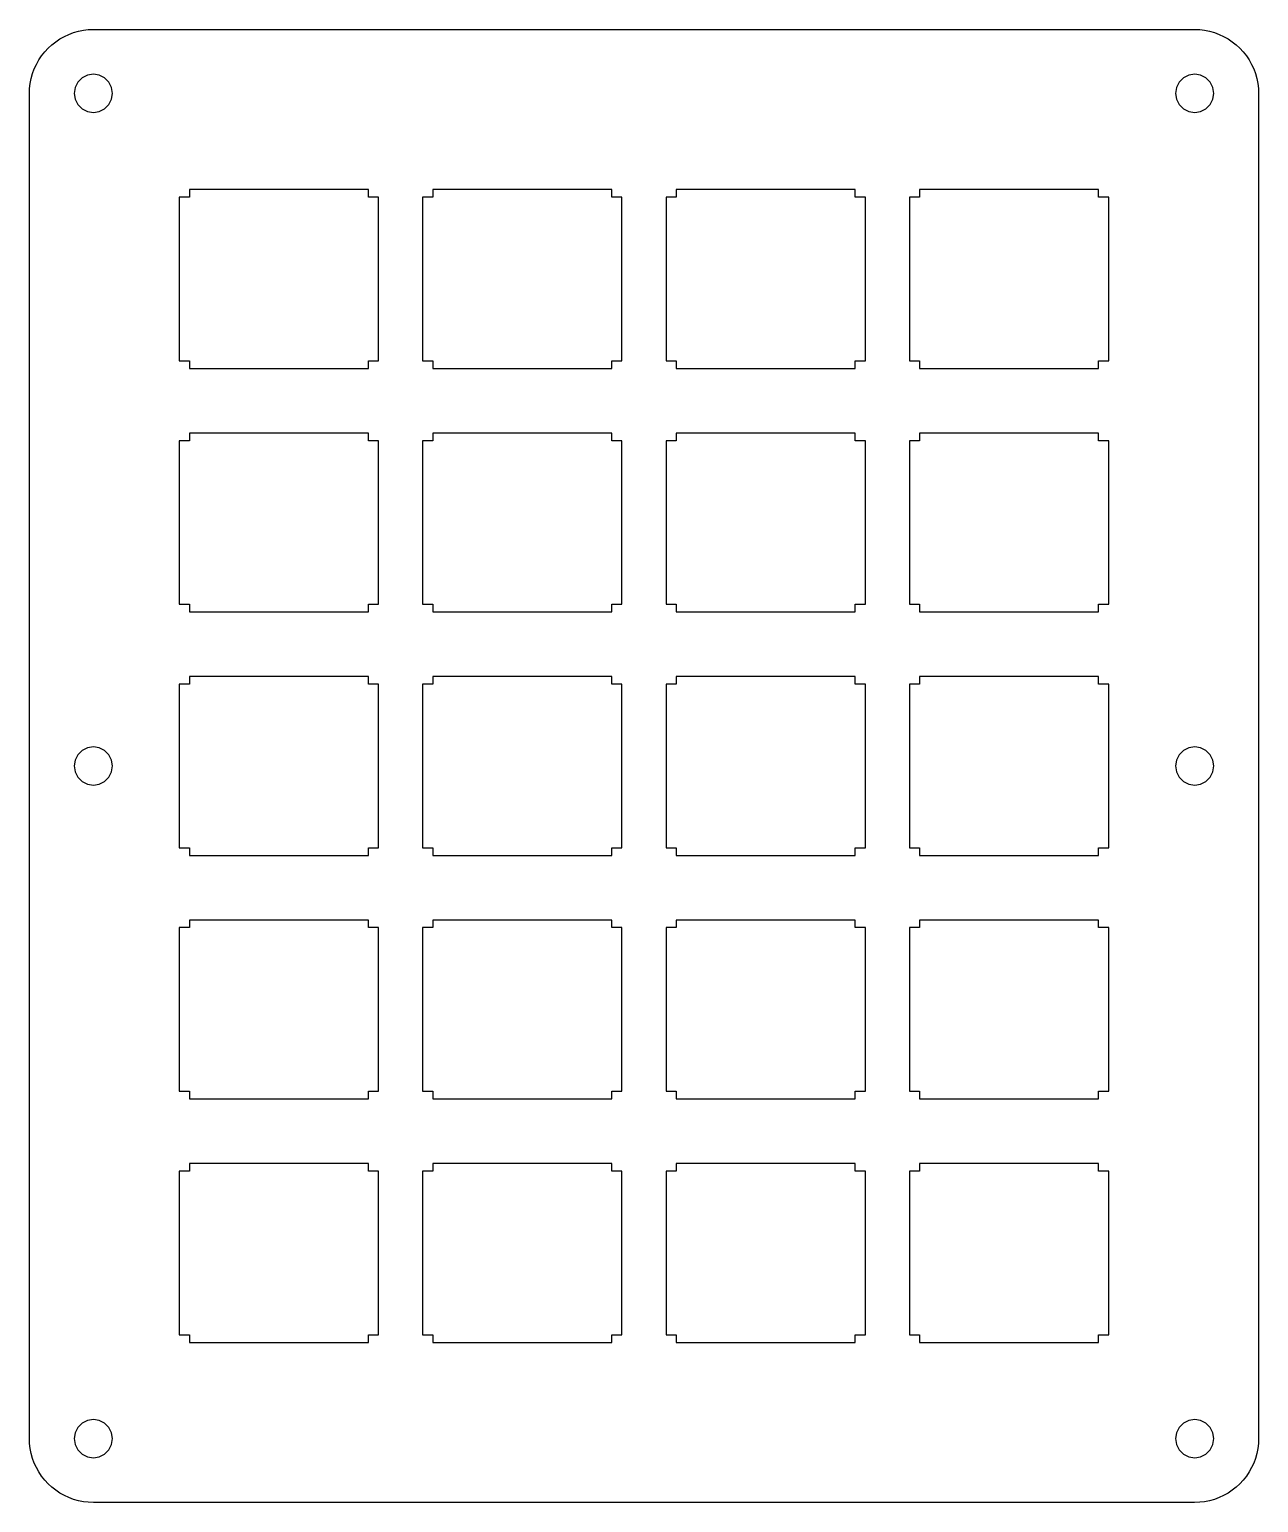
# Model space of a CAD drawing. Extents: x 0 to 96, y 0 to 115.
import ezdxf

# ---------------------------------------------------------------- set-up
doc = ezdxf.new("R2010")
doc.units = 0
doc.layers.get('0').update_dxf_attribs({"linetype": 'CONTINUOUS'})

msp = doc.modelspace()

# ---------------------------------------------------------------- linework, layer by layer
at = {"color": 0}
for p, q in [((3.9274, 115.204), (4.3119, 115.282)), ((4.3119, 115.282), (4.70186, 115.328)), ((4.70186, 115.328), (5.0946, 115.343)), ((5.0946, 115.343), (91.2964, 115.342)), ((91.2964, 115.342), (91.6877, 115.328)), ((91.6877, 115.328), (92.0778, 115.282)), ((92.0778, 115.282), (92.4623, 115.204)), ((1.55856, 113.878), (1.84657, 114.146)), ((1.84657, 114.146), (2.15525, 114.388)), ((2.15525, 114.388), (2.48185, 114.607)), ((2.48185, 114.607), (2.82498, 114.799)), ((2.82498, 114.799), (3.18051, 114.961)), ((3.18051, 114.961), (3.54845, 115.098)), ((3.54845, 115.098), (3.9274, 115.204)), ((92.4623, 115.204), (92.8412, 115.098)), ((92.8412, 115.098), (93.2092, 114.961)), ((93.2092, 114.961), (93.5648, 114.799)), ((93.5648, 114.799), (93.9077, 114.607)), ((93.9077, 114.607), (94.2344, 114.388)), ((94.2344, 114.388), (94.543, 114.146)), ((94.543, 114.146), (94.8312, 113.878)), ((0.63941, 112.612), (0.830957, 112.955)), ((0.830957, 112.955), (1.04869, 113.283)), ((1.04869, 113.283), (1.29122, 113.592)), ((1.29122, 113.592), (1.55856, 113.878)), ((94.8312, 113.878), (95.0983, 113.592)), ((95.0983, 113.592), (95.341, 113.283)), ((95.341, 113.283), (95.5587, 112.955)), ((95.5587, 112.955), (95.7502, 112.612)), ((0.232888, 111.51), (0.338998, 111.888)), ((0.338998, 111.888), (0.475424, 112.256)), ((0.475424, 112.256), (0.63941, 112.612)), ((5.0946, 111.843), (4.63021, 111.77)), ((5.55763, 111.77), (5.0946, 111.843)), ((91.2964, 111.843), (90.8322, 111.77)), ((91.7593, 111.77), (91.2964, 111.843)), ((95.7502, 112.612), (95.9143, 112.256)), ((95.9143, 112.256), (96.0508, 111.888)), ((96.0508, 111.888), (96.1566, 111.51)), ((0.095085, 110.344), (0.110243, 110.735)), ((0.110243, 110.735), (0.155718, 111.125)), ((0.155718, 111.125), (0.232888, 111.51)), ((3.66832, 110.807), (3.5953, 110.344)), ((3.88056, 111.226), (3.66832, 110.807)), ((4.21266, 111.556), (3.88056, 111.226)), ((4.63021, 111.77), (4.21266, 111.556)), ((5.97517, 111.556), (5.55763, 111.77)), ((6.30728, 111.226), (5.97517, 111.556)), ((6.52089, 110.807), (6.30728, 111.226)), ((6.59529, 110.344), (6.52089, 110.807)), ((89.8687, 110.807), (89.7957, 110.344)), ((90.0825, 111.226), (89.8687, 110.807)), ((90.4131, 111.556), (90.0825, 111.226)), ((90.8322, 111.77), (90.4131, 111.556)), ((92.177, 111.556), (91.7593, 111.77)), ((92.5089, 111.226), (92.177, 111.556)), ((92.7213, 110.807), (92.5089, 111.226)), ((92.7957, 110.344), (92.7213, 110.807)), ((96.1566, 111.51), (96.2339, 111.125)), ((96.2339, 111.125), (96.2794, 110.735)), ((96.2794, 110.735), (96.296, 110.344)), ((0.093707, 5.09185), (0.095085, 110.344)), ((3.5953, 110.344), (3.66832, 109.879)), ((3.66832, 109.879), (3.88056, 109.462)), ((6.30728, 109.462), (6.52089, 109.879)), ((6.52089, 109.879), (6.59529, 110.344)), ((89.7957, 110.344), (89.8687, 109.879)), ((89.8687, 109.879), (90.0825, 109.462)), ((92.5089, 109.462), (92.7213, 109.879)), ((92.7213, 109.879), (92.7957, 110.344)), ((96.296, 110.344), (96.296, 5.09185)), ((3.88056, 109.462), (4.21266, 109.13)), ((4.21266, 109.13), (4.63021, 108.917)), ((4.63021, 108.917), (5.0946, 108.843)), ((5.0946, 108.843), (5.55763, 108.917)), ((5.55763, 108.917), (5.97517, 109.13)), ((5.97517, 109.13), (6.30728, 109.462)), ((90.0825, 109.462), (90.4131, 109.13)), ((90.4131, 109.13), (90.8322, 108.917)), ((90.8322, 108.917), (91.2964, 108.843)), ((91.2964, 108.843), (91.7593, 108.917)), ((91.7593, 108.917), (92.177, 109.13)), ((92.177, 109.13), (92.5089, 109.462)), ((12.6201, 102.818), (12.6201, 102.217)), ((26.6196, 102.818), (12.6201, 102.818)), ((26.6196, 102.217), (26.6196, 102.818)), ((31.6701, 102.818), (31.6701, 102.217)), ((45.6696, 102.818), (31.6701, 102.818)), ((45.6696, 102.217), (45.6696, 102.818)), ((50.7199, 102.818), (50.7199, 102.217)), ((64.7196, 102.818), (50.7199, 102.818)), ((64.7196, 102.217), (64.7196, 102.818)), ((69.7699, 102.818), (69.7699, 102.217)), ((83.7696, 102.818), (69.7699, 102.818)), ((83.7696, 102.217), (83.7696, 102.818)), ((12.6201, 102.217), (11.8194, 102.217)), ((11.8194, 102.217), (11.8194, 89.4182)), ((27.4175, 102.217), (26.6196, 102.217)), ((27.4175, 89.4182), (27.4175, 102.217)), ((31.6701, 102.217), (30.8694, 102.217)), ((30.8694, 102.217), (30.8694, 89.4182)), ((46.4704, 102.217), (45.6696, 102.217)), ((46.4704, 89.4182), (46.4704, 102.217)), ((50.7199, 102.217), (49.9195, 102.217)), ((49.9195, 102.217), (49.9195, 89.4182)), ((65.5204, 102.217), (64.7196, 102.217)), ((65.5204, 89.4182), (65.5204, 102.217)), ((69.7699, 102.217), (68.9695, 102.217)), ((68.9695, 102.217), (68.9695, 89.4182)), ((84.5704, 102.217), (83.7696, 102.217)), ((84.5704, 89.4182), (84.5704, 102.217)), ((11.8194, 89.4182), (12.6201, 89.4182)), ((12.6201, 89.4182), (12.6201, 88.8175)), ((12.6201, 88.8175), (26.6196, 88.8175)), ((26.6196, 88.8175), (26.6196, 89.4182)), ((26.6196, 89.4182), (27.4175, 89.4182)), ((30.8694, 89.4182), (31.6701, 89.4182)), ((31.6701, 89.4182), (31.6701, 88.8175)), ((31.6701, 88.8175), (45.6696, 88.8175)), ((45.6696, 88.8175), (45.6696, 89.4182)), ((45.6696, 89.4182), (46.4704, 89.4182)), ((49.9195, 89.4182), (50.7199, 89.4182)), ((50.7199, 89.4182), (50.7199, 88.8175)), ((50.7199, 88.8175), (64.7196, 88.8175)), ((64.7196, 88.8175), (64.7196, 89.4182)), ((64.7196, 89.4182), (65.5204, 89.4182)), ((68.9695, 89.4182), (69.7699, 89.4182)), ((69.7699, 89.4182), (69.7699, 88.8175)), ((69.7699, 88.8175), (83.7696, 88.8175)), ((83.7696, 88.8175), (83.7696, 89.4182)), ((83.7696, 89.4182), (84.5704, 89.4182)), ((12.6201, 83.1674), (11.8194, 83.1674)), ((11.8194, 83.1674), (11.8194, 70.3668)), ((12.6201, 83.7681), (12.6201, 83.1674)), ((26.6196, 83.7681), (12.6201, 83.7681)), ((26.6196, 83.1674), (26.6196, 83.7681)), ((27.4175, 83.1674), (26.6196, 83.1674)), ((27.4175, 70.3668), (27.4175, 83.1674)), ((31.6701, 83.1674), (30.8694, 83.1674)), ((30.8694, 83.1674), (30.8694, 70.3668)), ((31.6701, 83.7681), (31.6701, 83.1674)), ((45.6696, 83.7681), (31.6701, 83.7681)), ((45.6696, 83.1674), (45.6696, 83.7681)), ((46.4704, 83.1674), (45.6696, 83.1674)), ((46.4704, 70.3668), (46.4704, 83.1674)), ((50.7199, 83.1674), (49.9195, 83.1674)), ((49.9195, 83.1674), (49.9195, 70.3668)), ((50.7199, 83.7681), (50.7199, 83.1674)), ((64.7196, 83.7681), (50.7199, 83.7681)), ((64.7196, 83.1674), (64.7196, 83.7681)), ((65.5204, 83.1674), (64.7196, 83.1674)), ((65.5204, 70.3668), (65.5204, 83.1674)), ((69.7699, 83.1674), (68.9695, 83.1674)), ((68.9695, 83.1674), (68.9695, 70.3668)), ((69.7699, 83.7681), (69.7699, 83.1674)), ((83.7696, 83.7681), (69.7699, 83.7681)), ((83.7696, 83.1674), (83.7696, 83.7681)), ((84.5704, 83.1674), (83.7696, 83.1674)), ((84.5704, 70.3668), (84.5704, 83.1674)), ((11.8194, 70.3668), (12.6201, 70.3668)), ((12.6201, 70.3668), (12.6201, 69.7675)), ((26.6196, 69.7675), (26.6196, 70.3668)), ((26.6196, 70.3668), (27.4175, 70.3668)), ((30.8694, 70.3668), (31.6701, 70.3668)), ((31.6701, 70.3668), (31.6701, 69.7675)), ((45.6696, 69.7675), (45.6696, 70.3668)), ((45.6696, 70.3668), (46.4704, 70.3668)), ((49.9195, 70.3668), (50.7199, 70.3668)), ((50.7199, 70.3668), (50.7199, 69.7675)), ((64.7196, 69.7675), (64.7196, 70.3668)), ((64.7196, 70.3668), (65.5204, 70.3668)), ((68.9695, 70.3668), (69.7699, 70.3668)), ((69.7699, 70.3668), (69.7699, 69.7675)), ((83.7696, 69.7675), (83.7696, 70.3668)), ((83.7696, 70.3668), (84.5704, 70.3668)), ((12.6201, 69.7675), (26.6196, 69.7675)), ((31.6701, 69.7675), (45.6696, 69.7675)), ((50.7199, 69.7675), (64.7196, 69.7675)), ((69.7699, 69.7675), (83.7696, 69.7675)), ((12.6201, 64.7181), (12.6201, 64.1174)), ((26.6196, 64.7181), (12.6201, 64.7181)), ((26.6196, 64.1174), (26.6196, 64.7181)), ((31.6701, 64.7181), (31.6701, 64.1174)), ((45.6696, 64.7181), (31.6701, 64.7181)), ((45.6696, 64.1174), (45.6696, 64.7181)), ((50.7199, 64.7181), (50.7199, 64.1174)), ((64.7196, 64.7181), (50.7199, 64.7181)), ((64.7196, 64.1174), (64.7196, 64.7181)), ((69.7699, 64.7181), (69.7699, 64.1174)), ((83.7696, 64.7181), (69.7699, 64.7181)), ((83.7696, 64.1174), (83.7696, 64.7181)), ((12.6201, 64.1174), (11.8194, 64.1174)), ((11.8194, 64.1174), (11.8194, 51.3168)), ((27.4175, 64.1174), (26.6196, 64.1174)), ((27.4175, 51.3168), (27.4175, 64.1174)), ((31.6701, 64.1174), (30.8694, 64.1174)), ((30.8694, 64.1174), (30.8694, 51.3168)), ((46.4704, 64.1174), (45.6696, 64.1174)), ((46.4704, 51.3168), (46.4704, 64.1174)), ((50.7199, 64.1174), (49.9195, 64.1174)), ((49.9195, 64.1174), (49.9195, 51.3168)), ((65.5204, 64.1174), (64.7196, 64.1174)), ((65.5204, 51.3168), (65.5204, 64.1174)), ((69.7699, 64.1174), (68.9695, 64.1174)), ((68.9695, 64.1174), (68.9695, 51.3168)), ((84.5704, 64.1174), (83.7696, 64.1174)), ((84.5704, 51.3168), (84.5704, 64.1174)), ((4.21266, 58.9319), (3.88056, 58.601)), ((4.63021, 59.1453), (4.21266, 58.9319)), ((5.0946, 59.2183), (4.63021, 59.1453)), ((5.55763, 59.1453), (5.0946, 59.2183)), ((5.97517, 58.9319), (5.55763, 59.1453)), ((6.30728, 58.601), (5.97517, 58.9319)), ((90.4131, 58.9319), (90.0825, 58.601)), ((90.8322, 59.1453), (90.4131, 58.9319)), ((91.2964, 59.2183), (90.8322, 59.1453)), ((91.7593, 59.1453), (91.2964, 59.2183)), ((92.177, 58.9319), (91.7593, 59.1453)), ((92.5089, 58.601), (92.177, 58.9319)), ((3.66832, 58.1808), (3.5953, 57.719)), ((3.5953, 57.719), (3.66832, 57.2534)), ((3.88056, 58.601), (3.66832, 58.1808)), ((6.52089, 58.1808), (6.30728, 58.601)), ((6.59529, 57.719), (6.52089, 58.1808)), ((6.52089, 57.2534), (6.59529, 57.719)), ((89.8687, 58.1808), (89.7957, 57.719)), ((89.7957, 57.719), (89.8687, 57.2534)), ((90.0825, 58.601), (89.8687, 58.1808)), ((92.7213, 58.1808), (92.5089, 58.601)), ((92.7957, 57.719), (92.7213, 58.1808)), ((92.7213, 57.2534), (92.7957, 57.719)), ((3.66832, 57.2534), (3.88056, 56.8371)), ((3.88056, 56.8371), (4.21266, 56.5037)), ((4.21266, 56.5037), (4.63021, 56.2903)), ((5.55763, 56.2903), (5.97517, 56.5037)), ((5.97517, 56.5037), (6.30728, 56.8371)), ((6.30728, 56.8371), (6.52089, 57.2534)), ((89.8687, 57.2534), (90.0825, 56.8371)), ((90.0825, 56.8371), (90.4131, 56.5037)), ((90.4131, 56.5037), (90.8322, 56.2903)), ((91.7593, 56.2903), (92.177, 56.5037)), ((92.177, 56.5037), (92.5089, 56.8371)), ((92.5089, 56.8371), (92.7213, 57.2534)), ((4.63021, 56.2903), (5.0946, 56.2169)), ((5.0946, 56.2169), (5.55763, 56.2903)), ((90.8322, 56.2903), (91.2964, 56.2169)), ((91.2964, 56.2169), (91.7593, 56.2903)), ((11.8194, 51.3168), (12.6201, 51.3168)), ((12.6201, 51.3168), (12.6201, 50.7175)), ((12.6201, 50.7175), (26.6196, 50.7175)), ((26.6196, 50.7175), (26.6196, 51.3168)), ((26.6196, 51.3168), (27.4175, 51.3168)), ((30.8694, 51.3168), (31.6701, 51.3168)), ((31.6701, 51.3168), (31.6701, 50.7175)), ((31.6701, 50.7175), (45.6696, 50.7175)), ((45.6696, 50.7175), (45.6696, 51.3168)), ((45.6696, 51.3168), (46.4704, 51.3168)), ((49.9195, 51.3168), (50.7199, 51.3168)), ((50.7199, 51.3168), (50.7199, 50.7175)), ((50.7199, 50.7175), (64.7196, 50.7175)), ((64.7196, 50.7175), (64.7196, 51.3168)), ((64.7196, 51.3168), (65.5204, 51.3168)), ((68.9695, 51.3168), (69.7699, 51.3168)), ((69.7699, 51.3168), (69.7699, 50.7175)), ((69.7699, 50.7175), (83.7696, 50.7175)), ((83.7696, 50.7175), (83.7696, 51.3168)), ((83.7696, 51.3168), (84.5704, 51.3168)), ((12.6201, 45.0688), (11.8194, 45.0688)), ((11.8194, 45.0688), (11.8194, 32.2667)), ((12.6201, 45.6681), (12.6201, 45.0688)), ((26.6196, 45.6681), (12.6201, 45.6681)), ((26.6196, 45.0688), (26.6196, 45.6681)), ((27.4175, 45.0688), (26.6196, 45.0688)), ((27.4175, 32.2667), (27.4175, 45.0688)), ((31.6701, 45.0688), (30.8694, 45.0688)), ((30.8694, 45.0688), (30.8694, 32.2667)), ((31.6701, 45.6681), (31.6701, 45.0688)), ((45.6696, 45.6681), (31.6701, 45.6681)), ((45.6696, 45.0688), (45.6696, 45.6681)), ((46.4704, 45.0688), (45.6696, 45.0688)), ((46.4704, 32.2667), (46.4704, 45.0688)), ((50.7199, 45.0688), (49.9195, 45.0688)), ((49.9195, 45.0688), (49.9195, 32.2667)), ((50.7199, 45.6681), (50.7199, 45.0688)), ((64.7196, 45.6681), (50.7199, 45.6681)), ((64.7196, 45.0688), (64.7196, 45.6681)), ((65.5204, 45.0688), (64.7196, 45.0688)), ((65.5204, 32.2667), (65.5204, 45.0688)), ((69.7699, 45.0688), (68.9695, 45.0688)), ((68.9695, 45.0688), (68.9695, 32.2667)), ((69.7699, 45.6681), (69.7699, 45.0688)), ((83.7696, 45.6681), (69.7699, 45.6681)), ((83.7696, 45.0688), (83.7696, 45.6681)), ((84.5704, 45.0688), (83.7696, 45.0688)), ((84.5704, 32.2667), (84.5704, 45.0688)), ((11.8194, 32.2667), (12.6201, 32.2667)), ((12.6201, 32.2667), (12.6201, 31.6673)), ((12.6201, 31.6673), (26.6196, 31.6673)), ((26.6196, 31.6673), (26.6196, 32.2667)), ((26.6196, 32.2667), (27.4175, 32.2667)), ((30.8694, 32.2667), (31.6701, 32.2667)), ((31.6701, 32.2667), (31.6701, 31.6673)), ((31.6701, 31.6673), (45.6696, 31.6673)), ((45.6696, 31.6673), (45.6696, 32.2667)), ((45.6696, 32.2667), (46.4704, 32.2667)), ((49.9195, 32.2667), (50.7199, 32.2667)), ((50.7199, 32.2667), (50.7199, 31.6673)), ((50.7199, 31.6673), (64.7196, 31.6673)), ((64.7196, 31.6673), (64.7196, 32.2667)), ((64.7196, 32.2667), (65.5204, 32.2667)), ((68.9695, 32.2667), (69.7699, 32.2667)), ((69.7699, 32.2667), (69.7699, 31.6673)), ((69.7699, 31.6673), (83.7696, 31.6673)), ((83.7696, 31.6673), (83.7696, 32.2667)), ((83.7696, 32.2667), (84.5704, 32.2667)), ((12.6201, 26.6182), (12.6201, 26.0187)), ((26.6196, 26.6182), (12.6201, 26.6182)), ((26.6196, 26.0187), (26.6196, 26.6182)), ((31.6701, 26.6182), (31.6701, 26.0187)), ((45.6696, 26.6182), (31.6701, 26.6182)), ((45.6696, 26.0187), (45.6696, 26.6182)), ((50.7199, 26.6182), (50.7199, 26.0187)), ((64.7196, 26.6182), (50.7199, 26.6182)), ((64.7196, 26.0187), (64.7196, 26.6182)), ((69.7699, 26.6182), (69.7699, 26.0187)), ((83.7696, 26.6182), (69.7699, 26.6182)), ((83.7696, 26.0187), (83.7696, 26.6182)), ((12.6201, 26.0187), (11.8194, 26.0187)), ((11.8194, 26.0187), (11.8194, 13.2167)), ((27.4175, 26.0187), (26.6196, 26.0187)), ((27.4175, 13.2167), (27.4175, 26.0187)), ((31.6701, 26.0187), (30.8694, 26.0187)), ((30.8694, 26.0187), (30.8694, 13.2167)), ((46.4704, 26.0187), (45.6696, 26.0187)), ((46.4704, 13.2167), (46.4704, 26.0187)), ((50.7199, 26.0187), (49.9195, 26.0187)), ((49.9195, 26.0187), (49.9195, 13.2167)), ((65.5204, 26.0187), (64.7196, 26.0187)), ((65.5204, 13.2167), (65.5204, 26.0187)), ((69.7699, 26.0187), (68.9695, 26.0187)), ((68.9695, 26.0187), (68.9695, 13.2167)), ((84.5704, 26.0187), (83.7696, 26.0187)), ((84.5704, 13.2167), (84.5704, 26.0187)), ((11.8194, 13.2167), (12.6201, 13.2167)), ((12.6201, 13.2167), (12.6201, 12.6173)), ((26.6196, 12.6173), (26.6196, 13.2167)), ((26.6196, 13.2167), (27.4175, 13.2167)), ((30.8694, 13.2167), (31.6701, 13.2167)), ((31.6701, 13.2167), (31.6701, 12.6173)), ((45.6696, 12.6173), (45.6696, 13.2167)), ((45.6696, 13.2167), (46.4704, 13.2167)), ((49.9195, 13.2167), (50.7199, 13.2167)), ((50.7199, 13.2167), (50.7199, 12.6173)), ((64.7196, 12.6173), (64.7196, 13.2167)), ((64.7196, 13.2167), (65.5204, 13.2167)), ((68.9695, 13.2167), (69.7699, 13.2167)), ((69.7699, 13.2167), (69.7699, 12.6173)), ((83.7696, 12.6173), (83.7696, 13.2167)), ((83.7696, 13.2167), (84.5704, 13.2167)), ((12.6201, 12.6173), (26.6196, 12.6173)), ((31.6701, 12.6173), (45.6696, 12.6173)), ((50.7199, 12.6173), (64.7196, 12.6173)), ((69.7699, 12.6173), (83.7696, 12.6173)), ((3.88056, 5.9738), (3.66832, 5.55487)), ((4.21266, 6.30453), (3.88056, 5.9738)), ((4.63021, 6.51813), (4.21266, 6.30453)), ((5.0946, 6.59253), (4.63021, 6.51813)), ((5.55763, 6.51813), (5.0946, 6.59253)), ((5.97517, 6.30453), (5.55763, 6.51813)), ((6.30728, 5.9738), (5.97517, 6.30453)), ((6.52089, 5.55487), (6.30728, 5.9738)), ((90.0825, 5.9738), (89.8687, 5.55487)), ((90.4131, 6.30453), (90.0825, 5.9738)), ((90.8322, 6.51813), (90.4131, 6.30453)), ((91.2964, 6.59253), (90.8322, 6.51813)), ((91.7593, 6.51813), (91.2964, 6.59253)), ((92.177, 6.30453), (91.7593, 6.51813)), ((92.5089, 5.9738), (92.177, 6.30453)), ((92.7213, 5.55487), (92.5089, 5.9738)), ((0.110243, 4.70048), (0.093707, 5.09185)), ((0.155718, 4.30911), (0.110243, 4.70048)), ((3.66832, 5.55487), (3.5953, 5.09185)), ((3.5953, 5.09185), (3.66832, 4.62883)), ((3.66832, 4.62883), (3.88056, 4.20991)), ((6.30728, 4.20991), (6.52089, 4.62883)), ((6.59529, 5.09185), (6.52089, 5.55487)), ((6.52089, 4.62883), (6.59529, 5.09185)), ((89.8687, 5.55487), (89.7957, 5.09185)), ((89.7957, 5.09185), (89.8687, 4.62883)), ((89.8687, 4.62883), (90.0825, 4.20991)), ((92.5089, 4.20991), (92.7213, 4.62883)), ((92.7957, 5.09185), (92.7213, 5.55487)), ((92.7213, 4.62883), (92.7957, 5.09185)), ((96.2794, 4.70048), (96.2339, 4.30911)), ((96.296, 5.09185), (96.2794, 4.70048)), ((0.232888, 3.92465), (0.155718, 4.30911)), ((0.338998, 3.5457), (0.232888, 3.92465)), ((0.475424, 3.17776), (0.338998, 3.5457)), ((3.88056, 4.20991), (4.21266, 3.87918)), ((4.21266, 3.87918), (4.63021, 3.66557)), ((4.63021, 3.66557), (5.0946, 3.59255)), ((5.0946, 3.59255), (5.55763, 3.66557)), ((5.55763, 3.66557), (5.97517, 3.87918)), ((5.97517, 3.87918), (6.30728, 4.20991)), ((90.0825, 4.20991), (90.4131, 3.87918)), ((90.4131, 3.87918), (90.8322, 3.66557)), ((90.8322, 3.66557), (91.2964, 3.59255)), ((91.2964, 3.59255), (91.7593, 3.66557)), ((91.7593, 3.66557), (92.177, 3.87918)), ((92.177, 3.87918), (92.5089, 4.20991)), ((96.0508, 3.5457), (95.9143, 3.17776)), ((96.1566, 3.92465), (96.0508, 3.5457)), ((96.2339, 4.30911), (96.1566, 3.92465)), ((0.63941, 2.82222), (0.475424, 3.17776)), ((0.830957, 2.48047), (0.63941, 2.82222)), ((1.04869, 2.15249), (0.830957, 2.48047)), ((95.5587, 2.48047), (95.341, 2.15249)), ((95.7502, 2.82222), (95.5587, 2.48047)), ((95.9143, 3.17776), (95.7502, 2.82222)), ((1.29122, 1.84381), (1.04869, 2.15249)), ((1.55856, 1.55718), (1.29122, 1.84381)), ((1.84657, 1.28984), (1.55856, 1.55718)), ((2.15525, 1.04593), (1.84657, 1.28984)), ((94.543, 1.28984), (94.2344, 1.04593)), ((94.8312, 1.55718), (94.543, 1.28984)), ((95.0983, 1.84381), (94.8312, 1.55718)), ((95.341, 2.15249), (95.0983, 1.84381)), ((2.48185, 0.828202), (2.15525, 1.04593)), ((2.82498, 0.636655), (2.48185, 0.828202)), ((3.18051, 0.472666), (2.82498, 0.636655)), ((3.54845, 0.336241), (3.18051, 0.472666)), ((3.9274, 0.23151), (3.54845, 0.336241)), ((4.3119, 0.152962), (3.9274, 0.23151)), ((4.70186, 0.107487), (4.3119, 0.152962)), ((5.0946, 0.092329), (4.70186, 0.107487)), ((91.295, 0.090951), (5.0946, 0.092329)), ((91.6877, 0.107487), (91.295, 0.090951)), ((92.0778, 0.152962), (91.6877, 0.107487)), ((92.4623, 0.23151), (92.0778, 0.152962)), ((92.8412, 0.336241), (92.4623, 0.23151)), ((93.2092, 0.472666), (92.8412, 0.336241)), ((93.5648, 0.636655), (93.2092, 0.472666)), ((93.9077, 0.828202), (93.5648, 0.636655)), ((94.2344, 1.04593), (93.9077, 0.828202))]:
    msp.add_line(p, q, dxfattribs=at)

doc.saveas('drawing.dxf')
